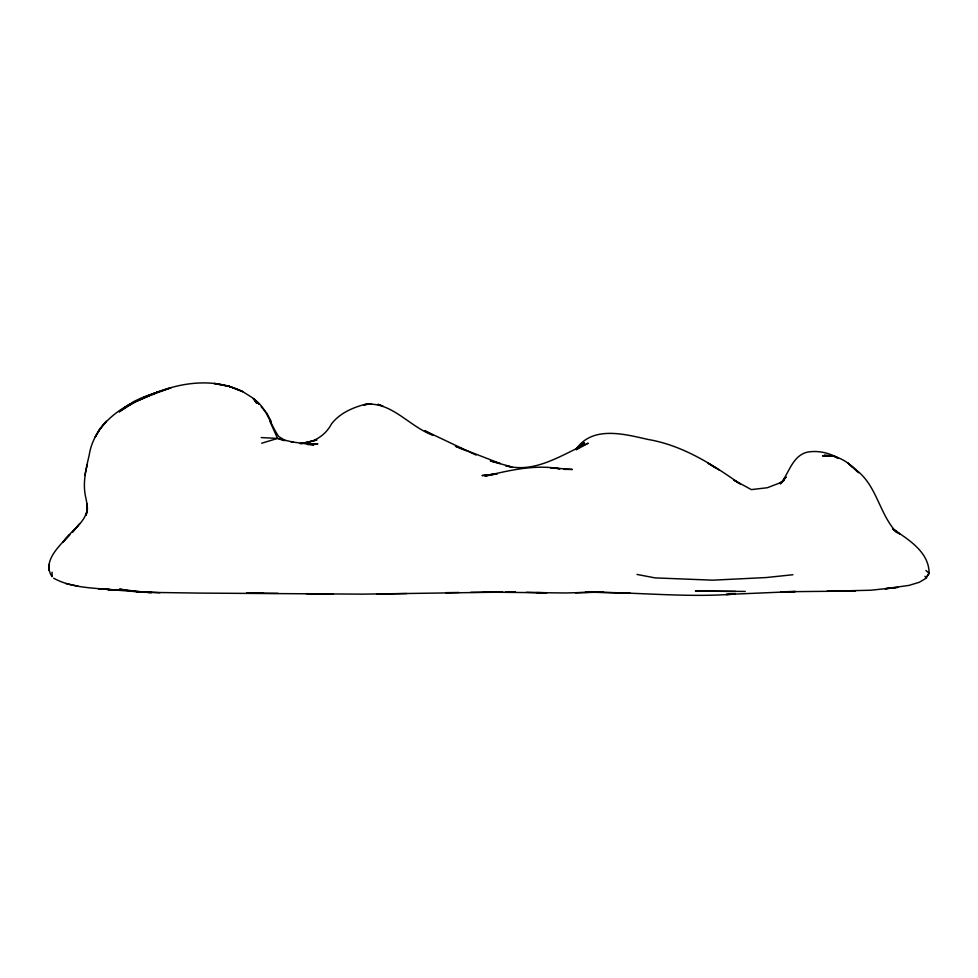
<?xml version="1.0" encoding="UTF-8"?>
<svg xmlns="http://www.w3.org/2000/svg" width="978" height="978" viewBox="0 0 978 978"><rect width="100%" height="100%" fill="white"/><g stroke="black" fill="none" stroke-linecap="round" stroke-linejoin="round"><path stroke-width="1.47" d="M120.82 410.601L119.194 411.897L135.367 401.603C113.216 411.689 93.228 429.77 89.255 454.831C86.125 468.548 82.458 482.667 85.587 496.751C86.895 502.826 88.313 509.135 86.064 515.186L87.458 509.012L86.969 503.67C89.927 520.284 70.978 530.149 62.971 542.13L69.817 534.648C60.306 545.039 41.406 561.445 52.103 576.653L52.091 572.167M48.9 570.284L48.949 564.416M84.903 475.125L87.176 464.794L86.773 466.555M780.371 483.976C788.953 473.474 792.168 456.103 806.972 452.227C817.694 450.149 828.806 452.728 838.219 458.022M781.459 482.839L786.116 476.995L781.85 482.068L784.319 480.076L779.588 483.218L781.508 482.276L767.363 487.729L751.361 489.611L733.573 479.917L739.075 483.34M79.731 523.609L72.225 532.472L78.362 525.247M576.934 448.071C593.573 425.516 625.162 434.33 648.145 439.477C682.497 445.332 712.241 464.257 740.175 484.024M576.091 449.342L577.888 447.252L576.091 449.354M576.286 449.77L584.392 442.667L576.58 449.183M121.627 409.953L133.656 401.616L141.174 398.034L156.847 392.374L132.617 403.07L157.36 392.117L171.028 387.765L143.962 397.643L157.36 392.117L156.431 392.471C183.754 381.823 215.612 378.083 242.63 391.665L229.06 386.298L214.194 383.449L229.842 386.506L229.06 386.298L241.957 391.127L252.886 398.022L258.95 404.097M129.524 404.22L124.634 407.496M135.367 401.603L124.414 407.838L134.059 402.349M576.739 449.415L588.194 443.205C562.167 454.33 535.235 474 505.626 465.638L511.433 467.093M144.096 397.007L154.512 393.107M261.701 443.217L277.532 438.425L293.363 442.215L291.114 441.824L313.877 444.856L309.671 444.55M300.894 443.657L316.86 440.014L302.116 443.425M495.785 474.012L484.844 476.127C509.404 470.442 534.611 464.22 559.929 468.768L550.687 467.802L572.326 469.452L563.976 469.354M897.767 587.436L885.139 588.732L908.941 585.406L919.406 582.24L925.763 578.414L929.1 573.255C929.161 551.885 908.195 539.404 892.547 528.805L899.638 533.902L893.892 529.611L896.912 532.631C879.601 514.831 877.254 486.714 857.18 470.785C847.865 462.081 836.104 453.511 822.559 455.931L833.562 456.298L824.307 455.308L828.476 456.127M299.965 443.56C313.192 443.034 325.234 435.821 331.444 424C339.232 413.731 351.554 408.07 363.682 404.721C390.735 399.868 409.66 427.41 433.56 435.418L424.733 430.711L476.041 455.051M792.913 574.734L766.336 577.533L712.828 580.174L655.077 577.888L636.996 574.441M895.946 587.607L870.444 590.247L827.18 591.238L855.542 590.822L842.229 591.128M497.154 473.743L481.995 475.589L496.983 473.963M308.266 444.452L317.862 443.829L307.361 444.477M502.154 592.167L483.34 592.118L566.042 592.974L594.086 592.167M575.406 592.79L603.475 592.032L585.321 592.313C635.248 591.849 685.138 597.925 735.065 594.049L726.055 594.477L795.395 591.519L780.921 591.788L841.435 591.164M159.964 592.754L131.627 591.164L119.487 589.147L143.754 592.289L200.49 593.108L362.349 594.147L502.839 592.118M376.872 594.049L406.86 593.56M445.858 592.668L459.098 592.472M470.785 592.338L501.567 592.118M745.224 591.421L695.419 591.091L735.566 591.458M250.588 593.218L278.058 593.328M505.235 592.191L515.565 592.203L506.396 592.179M594.673 592.24L630.26 593.206M306.151 593.67L333.107 594.013M148.155 592.497L151.59 592.558L136.59 591.702M526.482 592.301L536.592 592.558M261.224 437.569L277.532 438.425L270.026 421.579M143.754 592.289L98.509 588.683L120.245 590.309L108.595 589.6L110.6 589.746C91.443 587.729 70.942 587.766 53.656 578.206M65.856 583.56L78.118 586.201M380.882 405.357L377.801 404.342L382.887 406.029M511.738 466.946L490.357 460.944L500.186 463.511L455.43 446.225L465.883 450.613M278.816 438.853L283.926 440.565M838.134 458.303L833.39 455.675L838.342 458.425M719.282 470.088L708.182 463.279L715.957 468.034M285.209 440.613L278.779 436.543C270.038 424.269 267.031 407.985 253.913 399.097L258.962 404.122M852.694 467.386L848.109 463.156L858.501 472.716M925.934 570.492L929.1 573.255L926.044 577.949L924.956 576.323M261.236 406.799L266.835 413.217L271.126 421.286M256.285 402.215L253.253 398.914M99.622 429.293L95.245 436.958L100.343 428.242L99.622 429.293L106.174 421.384L99.622 429.293M371.457 403.694L363.682 404.794L371.457 403.694M261.26 593.059L246.529 592.974L263.559 593.108L261.26 593.059M546.665 592.717L536.69 592.558L546.678 592.79M256.554 403.009L254.708 400.625L256.505 402.985"/></g></svg>
